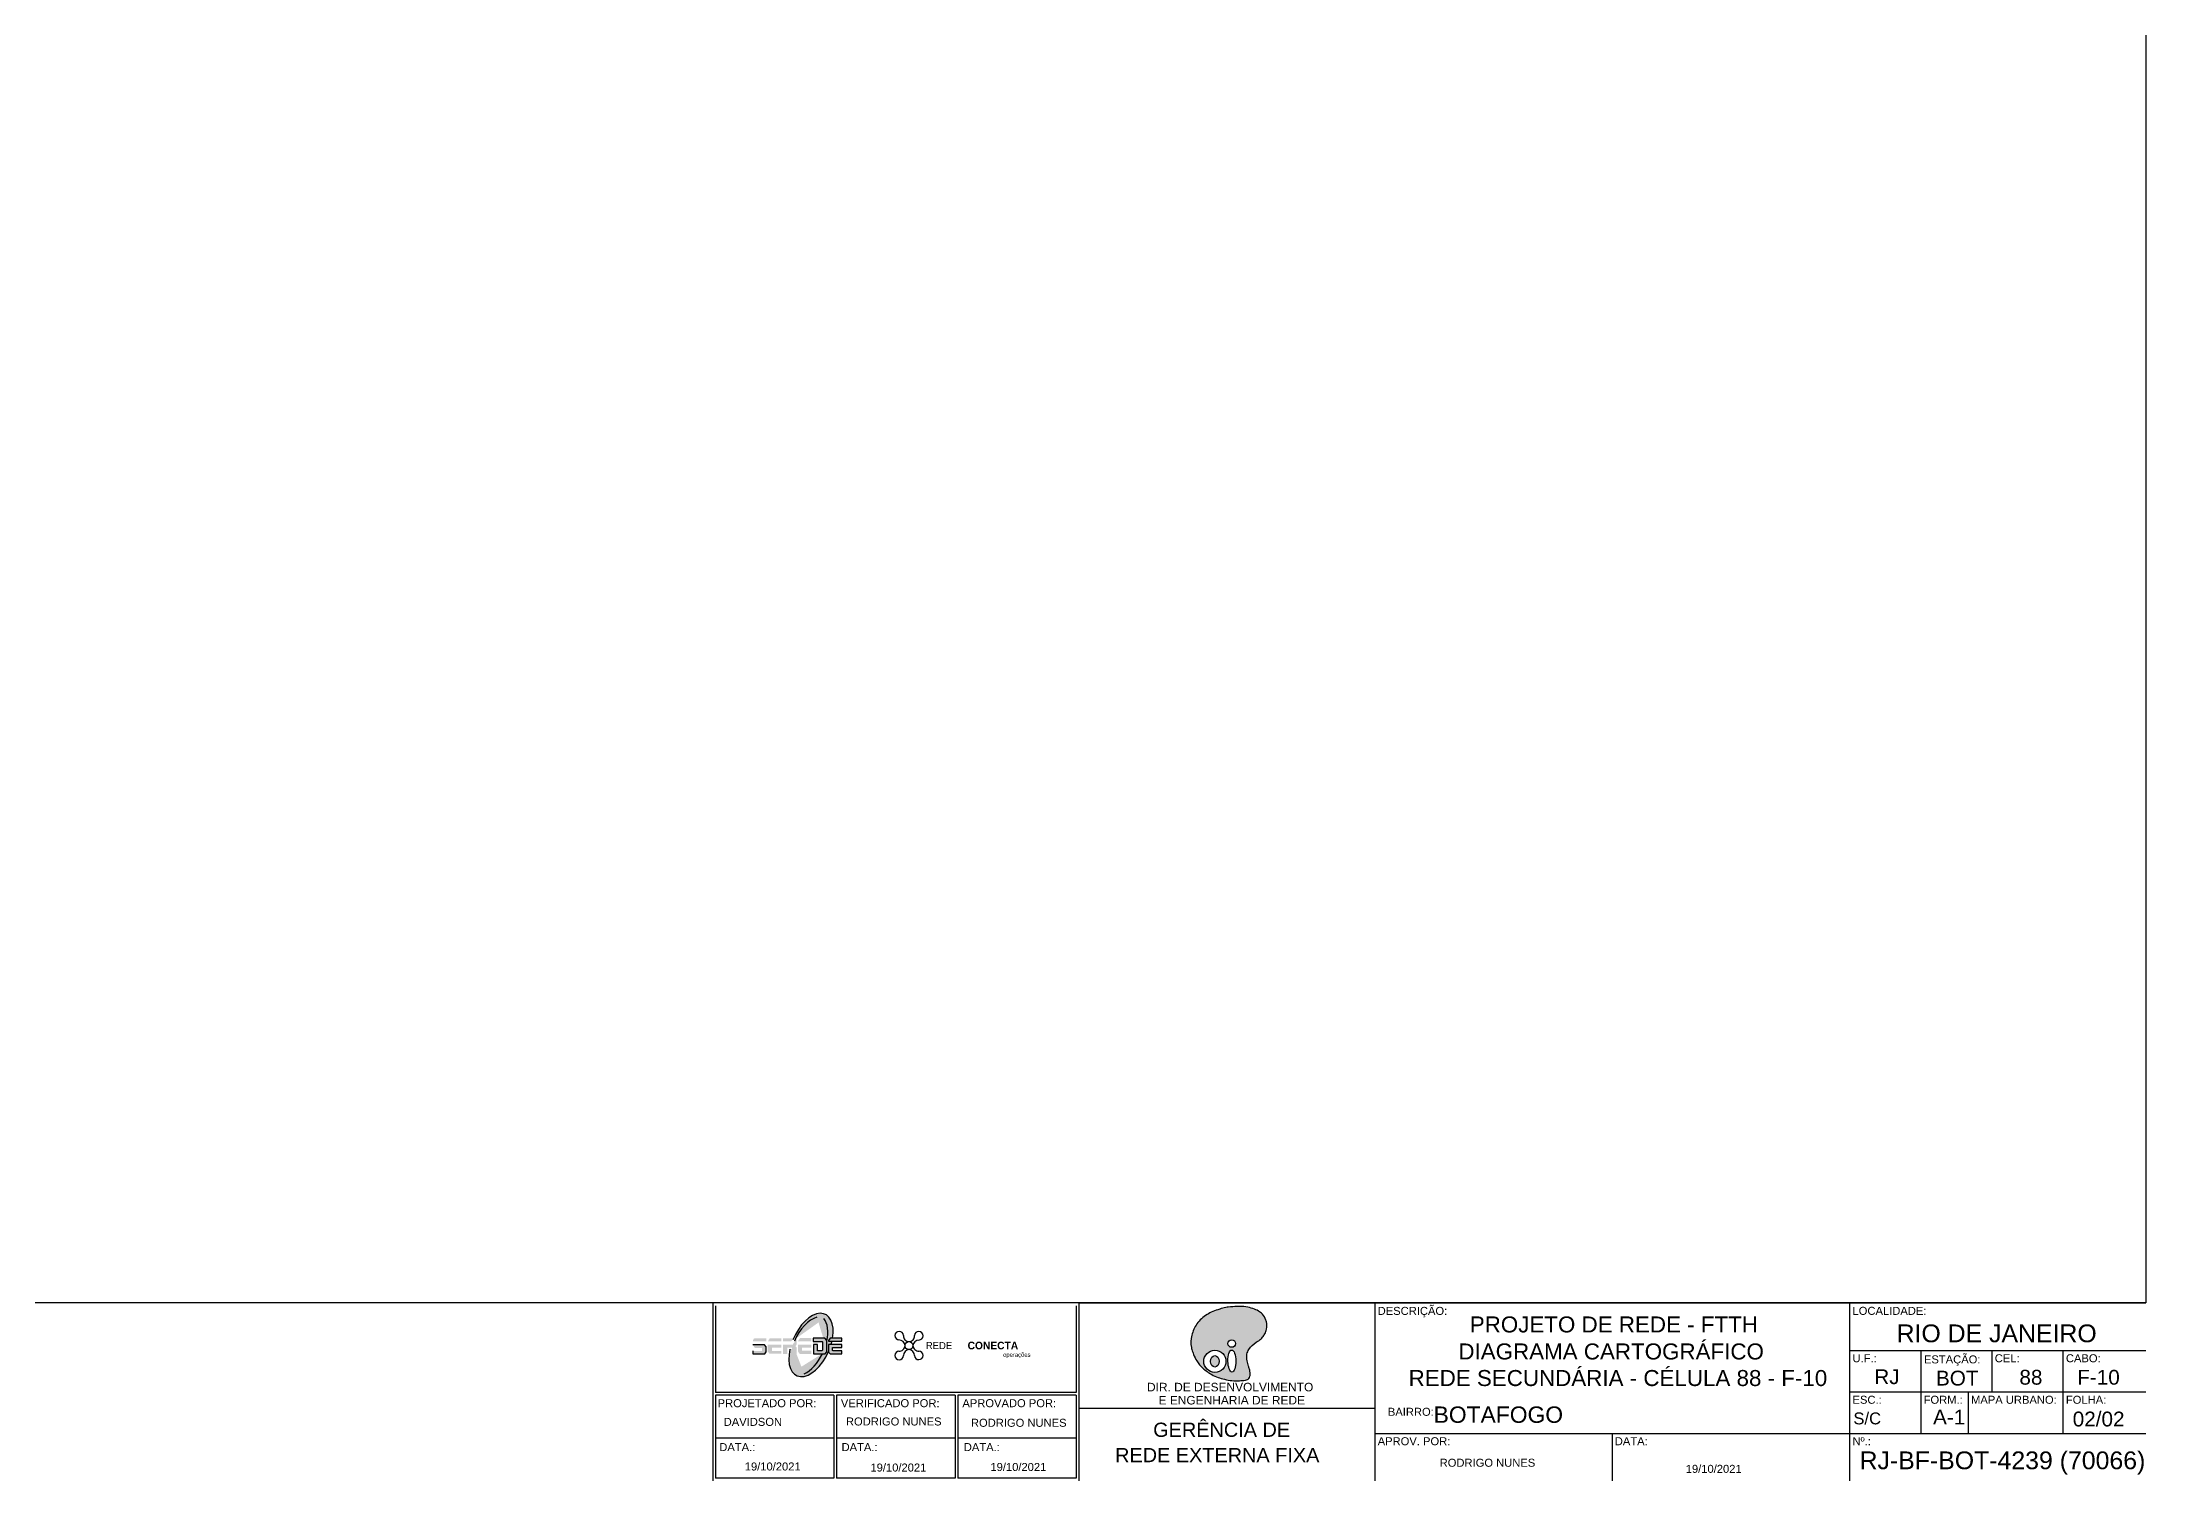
# Model space of a CAD drawing. Header units: metres. Extents: x -36 to 590097, y -8 to 9716508.
# Drawn here: x 589438 to 590097, y 9714557 to 9715008 of the extents above; entities that cross this region are included whole.
import ezdxf
from ezdxf.enums import TextEntityAlignment as Align

# ---------------------------------------------------------------- set-up
doc = ezdxf.new("R2010")
doc.units = ezdxf.units.M
doc.header["$LTSCALE"] = 0.5
doc.header["$MEASUREMENT"] = 0
doc.styles.add('ARIAL', font='arial.ttf')
doc.styles.add('NORMOGRAFO', font='arial.ttf')
doc.styles.add('ROMANS', font='arial.ttf')
doc.styles.get("Standard").update_dxf_attribs({"font": 'arial.ttf'})

# ---------------------------------------------------------------- blocks, each defined once
blk = doc.blocks.new('LOGOTIPO REDE CONECTA')
h = blk.add_hatch(color=40)
h.dxf.hatch_style = 1
h.paths.add_polyline_path([(2086.69, 1517.06), (2086.35, 1517.06, 0.924122), (2086.45, 1514.05, -0.371445), (2088.58, 1512.06, -0.414214), (2089.98, 1513.46, -0.416703), (2088.03, 1515.6, 0.373404)])
h.paths.add_polyline_path([(2094.98, 1515.35), (2094.98, 1515.68, 0.929009), (2091.96, 1515.58, -0.416703), (2089.99, 1513.46, -0.414214), (2091.38, 1512.04, -0.371445), (2093.52, 1514.01, 0.373557)])
h.paths.add_polyline_path([(2093.52, 1510.11, -0.416703), (2091.38, 1512.06, -0.414214), (2089.98, 1510.66, -0.371445), (2091.96, 1508.54, 0.924122), (2094.98, 1508.43), (2094.98, 1508.77, 0.373404)])
h.paths.add_polyline_path([(2089.99, 1510.66, -0.414214), (2088.58, 1512.04, -0.416703), (2086.46, 1510.07, 0.913444), (2086.31, 1507.06), (2086.73, 1507.06, 0.364971), (2088.04, 1508.51, -0.371445)])
at = {"color": 40}
for points in [[(2088.03, 1515.6, 0.416703), (2089.98, 1513.46)], [(2091.96, 1515.58, -0.416703), (2089.99, 1513.46)], [(2086.46, 1514.05, -0.370562), (2088.58, 1512.06)], [(2086.46, 1510.07, 0.416703), (2088.58, 1512.04)], [(2088.04, 1508.52, -0.370562), (2089.99, 1510.66)], [(2091.96, 1508.54, 0.370562), (2089.98, 1510.66)], [(2093.52, 1514.01, 0.370562), (2091.38, 1512.04)], [(2093.52, 1510.11, -0.416703), (2091.38, 1512.06)]]:
    blk.add_lwpolyline(points, format="xyb", dxfattribs=at)
blk.add_circle((2089.98, 1512.06), 1.4, dxfattribs=at)
for centre, start, end in [((2086.52, 1515.56), 1.60381, 267.7221), ((2093.47, 1515.52), 271.62736, 177.74565), ((2086.52, 1508.56), 92.35328, 358.47158), ((2093.47, 1508.6), 182.2779, 88.39619)]:
    blk.add_arc(centre, 1.51, start, end, dxfattribs=at)
at = {"width": 46.3583, "attachment_point": 1}
for s, insert, char_height in [('{\\fBankGothic Md BT|b0|i0|c0|p34;REDE }', (2095.94, 1513.31), 2.5), ('{\\fBankGothic Md BT|b1|i0|c0|p34; CONECTA}', (2109.67, 1513.43), 2.7)]:
    blk.add_mtext(s, dxfattribs=dict(at, insert=insert, char_height=char_height))
at = {"color": 40, "insert": (2123.2, 1509.58), "char_height": 1.5, "width": 46.3583, "attachment_point": 1}
blk.add_mtext('{\\fBankGothic Md BT|b0|i0|c0|p34;operações }', dxfattribs=at)
blk = doc.blocks.new('OI')
h = blk.add_hatch(color=40)
edge = h.paths.add_edge_path()
edge.add_spline(control_points=[(4.35, -0.67), (3.92, -0.99), (3.26, -1.5), (2.81, -2.59), (2.9, -3.5), (3.06, -4.27), (3.31, -4.85), (3.37, -5.39), (3.4, -5.88), (3.2, -6.4), (2.54, -6.61), (1.65, -6.63), (0.55, -6.67), (-0.56, -6.42), (-1.61, -6.14), (-2.77, -5.61), (-3.92, -4.77), (-4.89, -3.7), (-5.34, -2.65), (-5.6, -1.94), (-5.85, -0.96), (-5.71, 0.47), (-5.1, 2.02), (-4.14, 3.02), (-3.3, 3.61), (-2.37, 4.16), (-1.36, 4.44), (-0.56, 4.7), (0.79, 4.85), (2.24, 4.97), (3.79, 4.57), (4.67, 4.21), (5.44, 3.65), (5.76, 2.99), (6.03, 2.21), (6.01, 1.46), (5.72, 0.64), (5.31, 0.08), (4.88, -0.38), (4.51, -0.55), (4.35, -0.67)], knot_values=[0, 0, 0, 0, 1.60434, 2.417191, 3.427595, 4.282808, 4.776746, 5.304182, 5.888771, 6.258406, 6.858137, 7.79129, 8.986195, 10.124242, 11.187857, 12.242908, 13.953784, 15.414161, 16.515391, 17.349188, 17.675853, 19.552021, 21.515531, 22.568638, 23.63245, 24.621084, 25.782718, 26.745347, 27.142653, 29.870543, 31.004649, 31.921532, 32.709589, 33.801391, 34.042471, 35.192333, 35.971461, 36.628871, 37.254359, 37.836911, 37.836911, 37.836911, 37.836911], degree=3, periodic=0)
h.paths.add_polyline_path([(1.13, -0.87, -1), (-0.04, -0.87, -1)], flags=16)
edge = h.paths.add_edge_path(flags=16)
edge.add_ellipse((0.56, -3.59), major_axis=(-0.02, 1.71), ratio=0.361305, start_angle=0, end_angle=360)
h.paths.add_polyline_path([(-0.36, -3.62, -1), (-3.8, -3.62, -1)], flags=16)
edge = h.paths.add_edge_path(flags=0)
edge.add_ellipse((-2.08, -3.62), major_axis=(0, 0.885), ratio=0.758294, start_angle=0, end_angle=360)
at = {"color": 40}
for centre, radius in [((-2.08, -3.62), 1.72), ((0.54, -0.87), 0.587)]:
    blk.add_circle(centre, radius, dxfattribs=at)
blk.add_ellipse((-2.08, -3.62), major_axis=(0, 0.885), ratio=0.758294, start_param=-3.141592653589792, end_param=3.141592653589792, dxfattribs=at)
blk.add_ellipse((0.56, -3.59), major_axis=(-0.02, 1.71), ratio=0.361305, dxfattribs=at)
at = {"color": 40, "start_tangent": (-0.800898, -0.598801), "end_tangent": (-0.800898, -0.598801)}
blk.add_spline([(4.35, -0.67), (3.2, -1.78), (2.9, -2.54), (2.92, -3.55), (3.12, -4.38), (3.28, -4.85), (3.37, -5.37), (3.35, -5.95), (3.2, -6.29), (2.66, -6.55), (1.73, -6.63), (0.54, -6.62), (-0.58, -6.41), (-1.6, -6.11), (-2.56, -5.67), (-3.95, -4.67), (-4.89, -3.56), (-5.37, -2.56), (-5.64, -1.78), (-5.72, -1.46), (-5.63, 0.42), (-4.84, 2.22), (-4.13, 2.99), (-3.27, 3.62), (-2.4, 4.09), (-1.3, 4.47), (-0.37, 4.72), (0.02, 4.77), (2.75, 4.8), (3.85, 4.53), (4.69, 4.16), (5.31, 3.68), (5.85, 2.73), (5.93, 2.5), (5.94, 1.35), (5.67, 0.62), (5.29, 0.08), (4.84, -0.36), (4.35, -0.67)], degree=3, dxfattribs=at)

msp = doc.modelspace()

# ---------------------------------------------------------------- hatches: boundary and pattern name
h = msp.add_hatch(color=30)
h.dxf.hatch_style = 1
edge = h.paths.add_edge_path()
edge.add_ellipse((589678.65, 9714599.9), major_axis=(-4.47, -9.61), ratio=0.55186, start_angle=476.76613, end_angle=631.97232)
edge.add_ellipse((589678.65, 9714599.9), major_axis=(-4.47, -9.61), ratio=0.55186, start_angle=271.97232, end_angle=274.91218)
edge.add_ellipse((589672.93, 9714600.86), major_axis=(-0.215, -0.658), ratio=0.777489, start_angle=129.86655, end_angle=197.47957, ccw=False)
edge.add_ellipse((589679.07, 9714599.36), major_axis=(-4.24, -9.11), ratio=0.582596, start_angle=270.53626, end_angle=274.24227, ccw=False)
edge.add_ellipse((589679.07, 9714599.36), major_axis=(-4.24, -9.11), ratio=0.582596, start_angle=206.25903, end_angle=270.53626, ccw=False)
edge.add_arc((589681.21, 9714606.31), 2.41, 50.96805, 106.86342, ccw=False)
edge.add_ellipse((589677.06, 9714599.9), major_axis=(-4.35, -9.35), ratio=0.567494, start_angle=112.44049, end_angle=163.75534, ccw=False)
edge.add_line((589683.63, 9714601.18), (589683.63, 9714597.78))
edge.add_line((589683.63, 9714597.78), (589683.11, 9714597.12))
edge.add_line((589683.11, 9714597.12), (589682.22, 9714597.12))
edge.add_ellipse((589677.06, 9714599.9), major_axis=(-4.35, -9.35), ratio=0.567494, start_angle=34.90993, end_angle=88.07453, ccw=False)
edge.add_arc((589675.48, 9714593.5), 2.88, 220.50567, 291.47349, ccw=False)
edge.add_ellipse((589679.07, 9714599.36), major_axis=(-4.24, -9.11), ratio=0.582596, start_angle=289.6432, end_angle=340.20691, ccw=False)
edge.add_line((589672.65, 9714598.63), (589672.07, 9714598.63))
edge.add_ellipse((589678.65, 9714599.9), major_axis=(-4.47, -9.61), ratio=0.55186, start_angle=291.76865, end_angle=452.32202)
edge.add_line((589684.13, 9714597.82), (589684.13, 9714600.03))
edge.add_line((589684.13, 9714600.03), (589684.94, 9714600.03))
edge.add_ellipse((589678.65, 9714599.9), major_axis=(-4.47, -9.61), ratio=0.55186, start_angle=465.17264, end_angle=471.33268)
edge.add_line((589685.22, 9714601.1), (589684.13, 9714601.1))
edge.add_line((589684.13, 9714601.1), (589684.13, 9714601.34))
edge.add_line((589684.13, 9714601.34), (589684.69, 9714602.02))
edge.add_line((589684.69, 9714602.02), (589685.4, 9714602.02))
h = msp.add_hatch(color=30)
h.dxf.hatch_style = 1
h.paths.add_polyline_path([(589664.65, 9714602.01), (589660.94, 9714602.01, 0.255902), (589660.44, 9714601), (589664.65, 9714601)])
h.paths.add_polyline_path([(589664.1, 9714600), (589660.48, 9714600), (589660.48, 9714599.82), (589661.09, 9714598.97), (589663.32, 9714598.97), (589663.32, 9714598.07), (589660.44, 9714598.07), (589660.44, 9714597.17), (589664.21, 9714597.17), (589664.64, 9714597.8), (589664.64, 9714599.29)])
h.paths.add_polyline_path([(589669.32, 9714600.03), (589665.13, 9714600.03), (589665.13, 9714597.82), (589665.69, 9714597.14), (589669.31, 9714597.14), (589669.31, 9714598.07), (589666.44, 9714598.07), (589666.44, 9714599.04), (589669.32, 9714599.04)])
h.paths.add_polyline_path([(589669.35, 9714602.03), (589665.72, 9714602.03), (589665.2, 9714601.08), (589669.35, 9714601.08)])
h = msp.add_hatch(color=200)
h.dxf.hatch_style = 1
edge = h.paths.add_edge_path()
edge.add_ellipse((589672.93, 9714600.86), major_axis=(-0.215, -0.658), ratio=0.777489, start_angle=197.47957, end_angle=265.58476, ccw=False)
edge.add_ellipse((589678.65, 9714599.9), major_axis=(-4.47, -9.61), ratio=0.55186, start_angle=631.97232, end_angle=634.91218, ccw=False)
edge.add_line((589673.2, 9714602.03), (589669.93, 9714602.03))
edge.add_line((589669.93, 9714602.03), (589669.93, 9714601.07))
edge.add_line((589669.93, 9714601.07), (589672.44, 9714601.07))
edge = h.paths.add_edge_path()
edge.add_line((589673.8, 9714599.49), (589674.11, 9714600.02))
edge.add_line((589674.11, 9714600.02), (589674.11, 9714601.45))
edge.add_line((589674.11, 9714601.45), (589673.72, 9714601.74))
edge.add_ellipse((589679.07, 9714599.36), major_axis=(-4.24, -9.11), ratio=0.582596, start_angle=270.53626, end_angle=274.24227)
edge.add_ellipse((589672.93, 9714600.86), major_axis=(-0.215, -0.658), ratio=0.777489, start_angle=33.12121, end_angle=129.86655, ccw=False)
edge.add_line((589673.03, 9714600.21), (589672.95, 9714600.01))
edge.add_line((589672.95, 9714600.01), (589669.91, 9714600.01))
edge.add_line((589669.91, 9714600.01), (589669.91, 9714597.11))
edge.add_line((589669.91, 9714597.11), (589671.24, 9714597.11))
edge.add_line((589671.24, 9714597.11), (589671.24, 9714599.07))
edge.add_line((589671.24, 9714599.07), (589672.68, 9714599.07))
edge.add_line((589672.68, 9714599.07), (589672.81, 9714598.9))
edge.add_line((589672.81, 9714598.9), (589672.81, 9714597.08))
edge.add_line((589672.81, 9714597.08), (589674.13, 9714597.08))
edge.add_line((589674.13, 9714597.08), (589674.13, 9714599.11))
edge.add_line((589674.13, 9714599.11), (589673.8, 9714599.49))
h.paths.add_polyline_path([(589678.78, 9714602.04), (589675.19, 9714602.04), (589674.56, 9714601.06), (589678.78, 9714601.06)])
h.paths.add_polyline_path([(589678.75, 9714600.01), (589674.6, 9714600.01), (589674.6, 9714597.85), (589675.13, 9714597.08), (589678.78, 9714597.08), (589678.78, 9714598.08), (589676, 9714598.08), (589675.84, 9714598.2), (589675.84, 9714599.1), (589678.75, 9714599.1)])
h.paths.add_polyline_path([(589683.02, 9714602.01), (589679.35, 9714602.01), (589679.35, 9714601.04), (589682.12, 9714601.04), (589682.28, 9714600.9), (589682.28, 9714598.3), (589682.12, 9714598.04), (589680.68, 9714598.04), (589680.68, 9714600.01), (589679.39, 9714600.01), (589679.39, 9714597.12), (589683.11, 9714597.12), (589683.63, 9714597.78), (589683.63, 9714601.33)])
h.paths.add_polyline_path([(589688.34, 9714602.02), (589684.69, 9714602.02), (589684.13, 9714601.34), (589684.13, 9714601.1), (589688.34, 9714601.1)])
h.paths.add_polyline_path([(589685.39, 9714599.09), (589688.34, 9714599.09), (589688.34, 9714600.03), (589684.13, 9714600.03), (589684.13, 9714597.61), (589684.65, 9714597.1), (589688.34, 9714597.1), (589688.34, 9714598.05), (589685.54, 9714598.05), (589685.39, 9714598.21)])

# ---------------------------------------------------------------- linework, layer by layer
for p, q in [((589647.89, 9714613.04), (589647.89, 9714557.37)), ((589648.72, 9714612.2), (589648.72, 9714585)), ((589761.73, 9714612.2), (589761.73, 9714585)), ((589762.57, 9714613.06), (590096.69, 9714613.06)), ((589762.57, 9714613.06), (589762.57, 9714557.37)), ((589855.18, 9714613.03), (589855.18, 9714557.34)), ((590003.88, 9714613.06), (590003.88, 9714557.37)), ((590003.88, 9714598.21), (590096.69, 9714598.21)), ((590026.16, 9714598.21), (590026.16, 9714572.22)), ((590048.43, 9714598.21), (590048.43, 9714585.21)), ((590070.71, 9714598.21), (590070.71, 9714572.22)), ((589761.73, 9714585), (589648.72, 9714585)), ((589648.72, 9714584.16), (589648.72, 9714558.21)), ((589685.84, 9714584.16), (589648.72, 9714584.16)), ((589685.84, 9714584.16), (589685.84, 9714558.21)), ((589723.78, 9714584.16), (589686.67, 9714584.16)), ((589686.67, 9714584.16), (589686.67, 9714558.21)), ((589723.78, 9714584.16), (589723.78, 9714558.21)), ((589724.62, 9714584.16), (589724.62, 9714558.21)), ((589761.73, 9714584.16), (589724.62, 9714584.16)), ((589761.73, 9714584.16), (589761.73, 9714558.21)), ((590003.88, 9714585.21), (590096.69, 9714585.21)), ((590041.01, 9714585.21), (590041.01, 9714572.22)), ((589762.57, 9714580.12), (589855.18, 9714580.12)), ((589685.84, 9714570.77), (589648.72, 9714570.77)), ((589723.78, 9714570.77), (589686.67, 9714570.77)), ((589761.73, 9714570.77), (589724.62, 9714570.77)), ((589855.18, 9714572.22), (590003.88, 9714572.22)), ((589929.53, 9714572.22), (589929.53, 9714557.37)), ((590003.88, 9714572.22), (590096.69, 9714572.22)), ((589685.84, 9714558.21), (589648.72, 9714558.21)), ((589723.78, 9714558.21), (589686.67, 9714558.21)), ((589761.73, 9714558.21), (589724.62, 9714558.21))]:
    msp.add_line(p, q)
msp.add_lwpolyline([(590096.69, 9714613.06), (588779.02, 9714613.06), (588779.02, 9715490.52), (590096.69, 9715490.52)], close=True)
at = {"color": 30}
for points in [[(589660.44, 9714597.17), (589664.21, 9714597.17), (589664.64, 9714597.8), (589664.64, 9714599.29), (589664.1, 9714600), (589660.48, 9714600)], [(589660.44, 9714598.07), (589660.44, 9714597.17)]]:
    msp.add_lwpolyline(points, dxfattribs=at)
at = {"color": 200}
for points in [[(589679.35, 9714602.01), (589679.35, 9714601.04), (589682.12, 9714601.04), (589682.28, 9714600.9), (589682.28, 9714598.3), (589682.12, 9714598.04), (589680.68, 9714598.04), (589680.68, 9714600.01), (589679.39, 9714600.01), (589679.39, 9714597.12), (589683.11, 9714597.12), (589683.63, 9714597.78), (589683.63, 9714601.33), (589683.02, 9714602.01), (589679.35, 9714602.01)], [(589684.13, 9714601.34), (589684.13, 9714601.1), (589688.34, 9714601.1), (589688.34, 9714602.02), (589684.69, 9714602.02), (589684.13, 9714601.34)], [(589684.13, 9714600.03), (589684.13, 9714597.61), (589684.65, 9714597.1), (589688.34, 9714597.1), (589688.34, 9714598.05), (589685.54, 9714598.05), (589685.39, 9714598.21), (589685.39, 9714599.09), (589688.34, 9714599.09), (589688.34, 9714600.03), (589684.13, 9714600.03)]]:
    msp.add_lwpolyline(points, dxfattribs=at)
at = {"color": 30}
for centre, major_axis, ratio, start_param, end_param in [((589678.65, 9714599.9), (-4.47, -9.61), 0.55186, 8.321139, 11.081308), ((589679.07, 9714599.36), (-4.24, -9.11), 0.582596, 3.599899, 4.786431), ((589677.06, 9714599.9), (-4.35, -9.35), 0.567494, 1.962457, 2.85807), ((589678.65, 9714599.9), (-4.47, -9.61), 0.55186, 5.092324, 7.894508), ((589677.06, 9714599.9), (-4.35, -9.35), 0.567494, 0.609293, 1.537191), ((589678.65, 9714599.9), (-4.47, -9.61), 0.55186, 8.118794, 8.226307)]:
    msp.add_ellipse(centre, major_axis=major_axis, ratio=ratio, start_param=start_param, end_param=end_param, dxfattribs=at)

# ---------------------------------------------------------------- block references
at = {"color": 7, "xscale": 2.020788000331844, "yscale": 2.020788000896573, "zscale": 2.020788000312979, "rotation": 0.1532895963212199}
msp.add_blockref('OI', (589809.31, 9714602.11), dxfattribs=at)
at = {"xscale": 0.8874063031980768, "yscale": 0.8874063026160002, "zscale": 0.8874063031057787}
msp.add_blockref('LOGOTIPO REDE CONECTA', (587854.67, 9713257.91), dxfattribs=at)

# ---------------------------------------------------------------- texts
for s, height, style, p in [('DESCRIÇÃO:', 2.506, 'ROMANS', (589856.11, 9714609.32)), ('LOCALIDADE:', 2.5059, 'ROMANS', (590004.81, 9714609.34)), ('U.F.:', 2.506, 'ROMANS', (590004.81, 9714594.49)), ('ESTAÇÃO:', 2.506, 'ROMANS', (590027.18, 9714594.14)), ('CEL:', 2.506, 'ROMANS', (590049.36, 9714594.49)), ('CABO:', 2.506, 'ROMANS', (590071.63, 9714594.49)), ('ESC.:', 2.506, 'ROMANS', (590004.81, 9714581.5)), ('FORM.:', 2.506, 'ROMANS', (590027.08, 9714581.5)), ('MAPA URBANO:', 2.5059, 'ROMANS', (590041.93, 9714581.5)), ('FOLHA:', 2.506, 'ROMANS', (590071.63, 9714581.5)), ('PROJETADO POR:', 2.505, 'ROMANS', (589649.41, 9714580.43)), ('DAVIDSON', 2.505, 'ROMANS', (589651.31, 9714574.58)), ('VERIFICADO POR:', 2.505, 'ROMANS', (589688, 9714580.43)), ('RODRIGO NUNES', 2.505, 'ROMANS', (589689.59, 9714574.7)), ('APROVADO POR:', 2.505, 'ROMANS', (589726.06, 9714580.43)), ('BAIRRO:', 2.506, 'ROMANS', (589859.3, 9714577.73)), ('S/C', 3.725, 'ARIAL', (590005.08, 9714575.05)), ('RODRIGO NUNES', 2.505, 'ROMANS', (589728.74, 9714574.29)), ('GERÊNCIA DE', 4.455, 'NORMOGRAFO', (589785.81, 9714571.13)), ('APROV. POR:', 2.5059, 'ROMANS', (589856.11, 9714568.51)), ('DATA:', 2.506, 'ROMANS', (589930.36, 9714568.51)), ('Nº.:', 2.506, 'ROMANS', (590004.81, 9714568.51)), ('DATA.:', 2.505, 'ROMANS', (589649.93, 9714566.68)), ('DATA.:', 2.505, 'ROMANS', (589688.22, 9714566.68)), ('DATA.:', 2.505, 'ROMANS', (589726.5, 9714566.68)), ('REDE EXTERNA FIXA', 4.455, 'NORMOGRAFO', (589773.88, 9714563.2)), ('RODRIGO NUNES', 2.505, 'ROMANS', (589875.52, 9714561.78)), ('19/10/2021', 2.505, 'ROMANS', (589657.9, 9714560.61)), ('19/10/2021', 2.505, 'ROMANS', (589697.26, 9714560.28)), ('19/10/2021', 2.505, 'ROMANS', (589734.83, 9714560.45)), ('19/10/2021', 2.505, 'ROMANS', (589952.58, 9714559.87))]:
    msp.add_text(s, height=height, dxfattribs=dict(style=style)).set_placement(p)
at = {"style": 'NORMOGRAFO'}
for s, p in [('PROJETO DE REDE - FTTH ', (589884.95, 9714603.83)), ('DIAGRAMA CARTOGRÁFICO', (589881.38, 9714595.37)), (' REDE SECUNDÁRIA - CÉLULA 88 - F-10', (589863.85, 9714587.05))]:
    msp.add_text(s, height=5.0119, rotation=359.99939, dxfattribs=at).set_placement(p)
for s, height, p in [('RIO DE JANEIRO', 5.5687, (590049.95, 9714600.76)), ('RJ', 4.641, (590015.6, 9714587.65)), ('BOT', 4.641, (590037.6, 9714587.21)), ('88', 4.641, (590060.68, 9714587.48)), ('F-10', 4.641, (590081.84, 9714587.48)), ('DIR. DE DESENVOLVIMENTO ', 2.673, (589810.43, 9714585.38)), ('E ENGENHARIA DE REDE', 2.673, (589810.43, 9714581.28)), ('A-1', 4.641, (590035.08, 9714575.01)), ('02/02', 4.641, (590081.88, 9714574.4)), ('RJ-BF-BOT-4239 (70066)', 5.5687, (590051.76, 9714561))]:
    msp.add_text(s, height=height, dxfattribs=at).set_placement(p, align=Align.CENTER)
at = {"linetype": 'ByBlock', "style": 'ARIAL'}
msp.add_text('BOTAFOGO', height=5.121, dxfattribs=at).set_placement((589873.63, 9714575.53))

doc.saveas('drawing.dxf')
